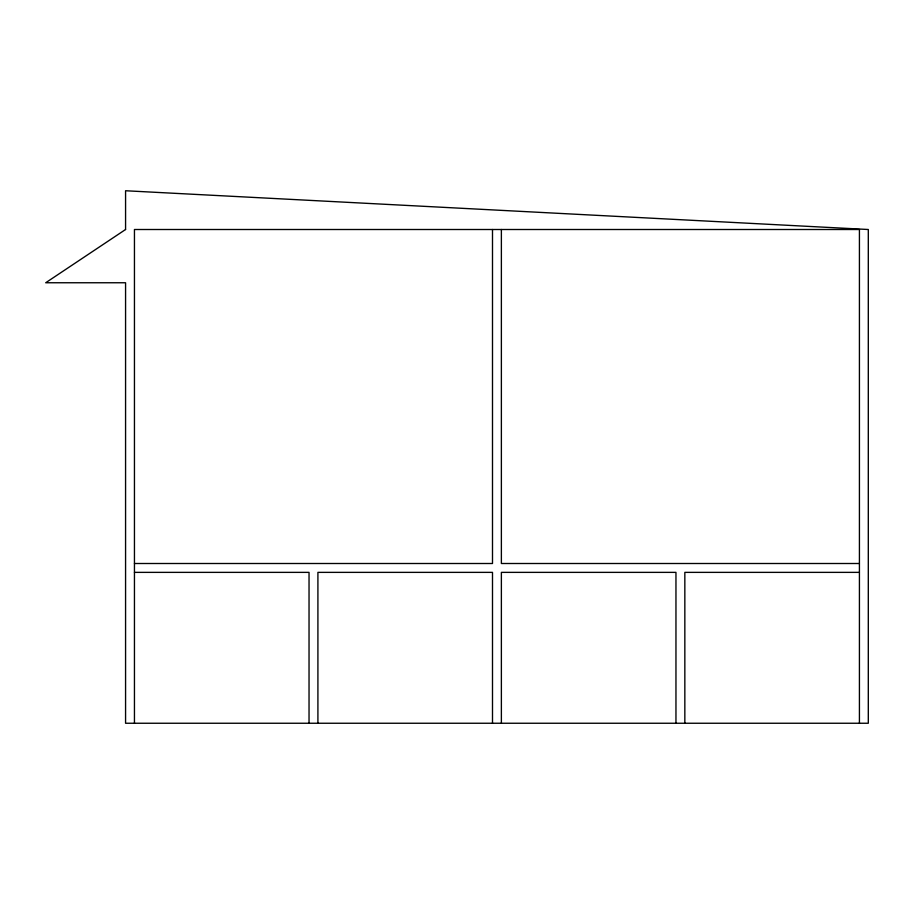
<?xml version="1.0" encoding="UTF-8"?>
<svg xmlns="http://www.w3.org/2000/svg" width="914" height="914" viewBox="0 0 914 914"><rect width="100%" height="100%" fill="white"/><g stroke="black" fill="none" stroke-linecap="round" stroke-linejoin="round"><path stroke-width="1.37" d="M134.449 563.504L492.497 563.504L492.497 229.505M859.423 563.504L501.375 563.504L501.375 229.505M134.449 572.37L309.035 572.37L309.035 723.248M859.423 572.37L684.837 572.37L684.837 723.248M859.423 723.248L859.423 229.505L134.449 229.505L134.449 723.248M675.96 723.248L675.96 572.37L501.375 572.37L501.375 723.248M492.497 723.248L492.497 572.37L317.912 572.37L317.912 723.248M125.572 229.505L45.7 282.757L125.572 282.757L125.572 723.248L868.3 723.248L868.3 229.505L125.572 190.752L125.572 229.505"/></g></svg>
